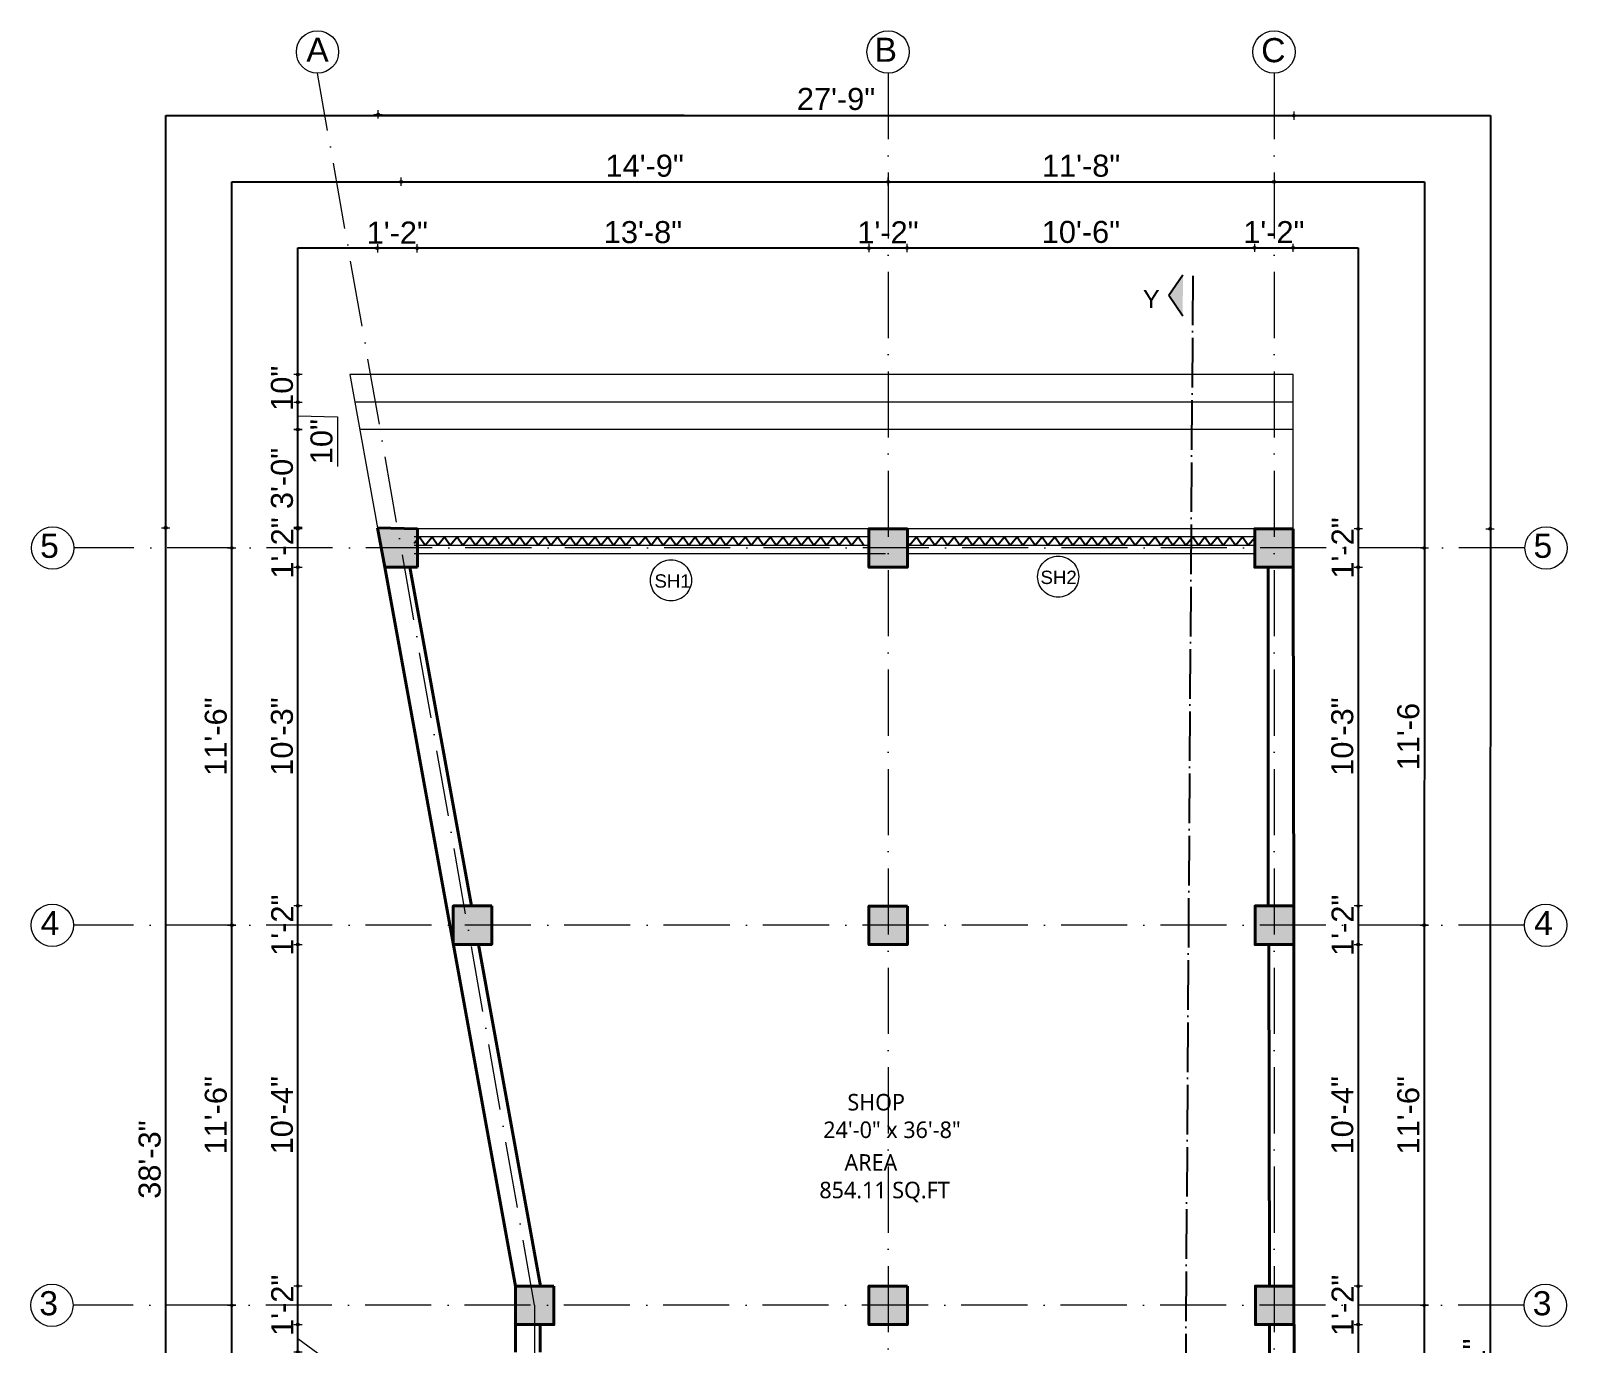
# Model space of a CAD drawing. Header units: inches. Extents: x 2670288 to 2672693, y 789942 to 794071.
# Drawn here: x 2670318 to 2670876, y 791451 to 791928 of the extents above; entities that cross this region are included whole.
import ezdxf

# ---------------------------------------------------------------- set-up
doc = ezdxf.new("R2010")
doc.units = ezdxf.units.IN
doc.header["$MEASUREMENT"] = 0
doc.header["$PDMODE"] = 99
for name, pattern in [('ACAD_ISO04W100', [30, 24, -3, 0, -3]), ('ACAD_ISO10W100', [18, 12, -3, 0, -3]), ('SOLID', [0])]:
    doc.linetypes.add(name, pattern=pattern)
for name, color, linetype, lineweight in [('CENTER  LINE RA', 10, 'ACAD_ISO04W100', 18), ('CONC. OUTLINE RA', 150, 'Continuous', 40), ('DOOR-WIN RA', 3, 'Continuous', 20), ('ele 4', 114, 'Continuous', 9), ('elev 2', 20, 'Continuous', 25), ('Hatch', 254, 'Continuous', 9), ('stair EA', 132, 'Continuous', 5), ('Text', 7, 'Continuous', 20), ('TEXT RA', 254, 'Continuous', 20), ('TEXTURE EA', 8, 'ACAD_ISO10W100', 9), ('wall EA', 24, 'Continuous', 40)]:
    doc.layers.add(name, color=color, linetype=linetype, lineweight=lineweight)
for name, color, linetype in [('Column & Beam', 7, 'Continuous'), ('HACTH', 7, 'Continuous'), ('lettring', 7, 'Continuous'), ('text EA', 7, 'Continuous')]:
    doc.layers.add(name, color=color, linetype=linetype)
doc.styles.add('DIM 8', font='arial.ttf', dxfattribs={"height": 8})
doc.styles.add('MtXpl_Trebuchet_MS', font='trebuc.ttf')
doc.styles.get("Standard").update_dxf_attribs({"font": 'arial.ttf'})
doc.dimstyles.new('Copy of DIM 8', dxfattribs={"dimtxt": 8, "dimasz": 1, "dimexe": 6, "dimexo": 18, "dimgap": 1.6875, "dimtad": 1, "dimdec": 0, "dimzin": 3, "dimdsep": 46, "dimlunit": 4, "dimtxsty": 'DIM 8', "dimblk": 'dot 2', "dimcen": 0.09375, "dimse1": 1, "dimse2": 1, "dimclrd": 1, "dimclre": 1, "dimclrt": 256, "dimadec": 0, "dimazin": 0, "dimtfac": 0.75, "dimtdec": 0, "dimtix": 1, "dimtmove": 1, "dimatfit": 3, "dimldrblk": 'DOT', "dimfxl": 1, "dimtolj": 1, "dimtzin": 0, "dimlwd": 9, "dimlwe": 9, "dimarcsym": 0})

# ---------------------------------------------------------------- blocks, each defined once
blk = doc.blocks.new('Y SECTION')
at = {"layer": 'Column & Beam'}
h = blk.add_hatch(color=256, dxfattribs=at)
h.dxf.hatch_style = 1
h.paths.add_polyline_path([(2670746.93, 791824.35), (2670747.03, 791839.29), (2670741.93, 791831.85)])
h = blk.add_hatch(color=256, dxfattribs=at)
h.dxf.hatch_style = 1
h.paths.add_polyline_path([(2670742.02, 791090.15), (2670742.12, 791105.09), (2670737.02, 791097.65)])
at = {"layer": 'elev 2'}
for p, q in [((2670741.93, 791831.85), (2670747.03, 791839.29)), ((2670741.93, 791831.85), (2670746.93, 791824.35)), ((2670737.02, 791097.65), (2670742.12, 791105.09)), ((2670742.12, 791105.09), (2670742.02, 791090.15)), ((2670737.02, 791097.65), (2670742.02, 791090.15))]:
    blk.add_line(p, q, dxfattribs=at)
at = {"layer": 'elev 2', "linetype": 'ACAD_ISO04W100', "ltscale": 0.75}
blk.add_line((2670750.6, 791838.92), (2670745.62, 791090.08), dxfattribs=at)
at = {"layer": 'Text', "char_height": 6.57, "attachment_point": 1, "rotation": 359.6191}
for insert in [(2670732.45, 791833.75), (2670727.54, 791099.55)]:
    blk.add_mtext_dynamic_manual_height_columns('Y', width=6.5733, gutter_width=32.87, heights=[0], dxfattribs=dict(at, insert=insert))
blk = doc.blocks.new('dot1')
at = {"layer": 'Hatch'}
h = blk.add_hatch(color=256, dxfattribs=at)
edge = h.paths.add_edge_path()
edge.add_arc((0, 0), 1, 0, 360)
for p, q in [((3, 0), (-3, 0)), ((0, 3), (0, -3))]:
    blk.add_line(p, q, dxfattribs=at)
blk.add_circle((0, 0), 1, dxfattribs=at)
blk = doc.blocks.new('dot 2')
at = {"layer": 'Hatch', "xscale": 0.5, "yscale": 0.5, "zscale": 0.5}
blk.add_blockref('dot1', (0, 0), dxfattribs=at)
blk = doc.blocks.new('*D1680')
at = {"layer": 'Defpoints', "color": 0, "transparency": 16777216}
for p in [(2670762.7, 791849.04), (2670762.75, 791747.04), (2670776.75, 791747.05)]:
    blk.add_point(p, dxfattribs=at)
at = {"layer": 'lettring', "color": 1, "lineweight": 9, "transparency": 16777216}
for p, q in [((2670761.7, 791849.03), (2670760.7, 791849.03)), ((2670776.7, 791849.04), (2670762.7, 791849.04)), ((2670777.7, 791849.04), (2670778.7, 791849.04))]:
    blk.add_line(p, q, dxfattribs=at)
for p, rotation in [((2670762.7, 791849.04), 0.03027917102128219), ((2670776.7, 791849.04), 180.0302791710213)]:
    blk.add_blockref('dot 2', p, dxfattribs=dict(at, rotation=rotation))
at = {"layer": 'lettring', "transparency": 16777216, "insert": (2670769.69, 791854.74), "char_height": 8, "attachment_point": 5, "rotation": 0.0303, "style": 'DIM 8'}
blk.add_mtext('\\A1;1\'-2"', dxfattribs=at)
blk = doc.blocks.new('_Dot')
at = {"color": 0, "linetype": 'ByBlock', "lineweight": -2}
blk.add_line((-0.5, 0), (-1, 0), dxfattribs=at)
at = {"color": 0, "linetype": 'ByBlock', "const_width": 0.5}
blk.add_lwpolyline([(-0.25, 0, 1), (0.25, 0, 1)], format="xyb", close=True, dxfattribs=at)
blk = doc.blocks.new('*D1681')
at = {"layer": 'Defpoints', "color": 0, "transparency": 16777216}
for p in [(2670636.5, 791848.97), (2670636.55, 791747.04), (2670762.75, 791747.04)]:
    blk.add_point(p, dxfattribs=at)
at = {"layer": 'lettring', "color": 1, "lineweight": 9, "transparency": 16777216}
blk.add_line((2670761.7, 791849.03), (2670637.5, 791848.97), dxfattribs=at)
for p, rotation in [((2670636.5, 791848.97), 180.0302791710212), ((2670762.7, 791849.04), 0.03027917102129685)]:
    blk.add_blockref('dot 2', p, dxfattribs=dict(at, rotation=rotation))
at = {"layer": 'lettring', "transparency": 16777216, "insert": (2670699.59, 791854.77), "char_height": 8, "attachment_point": 5, "rotation": 0.0303, "style": 'DIM 8'}
blk.add_mtext('\\A1;10\'-6"', dxfattribs=at)
blk = doc.blocks.new('*D1682')
at = {"layer": 'Defpoints', "color": 0, "transparency": 16777216}
for p in [(2670622.5, 791848.96), (2670622.55, 791747.04), (2670636.55, 791747.04)]:
    blk.add_point(p, dxfattribs=at)
at = {"layer": 'lettring', "color": 1, "lineweight": 9, "transparency": 16777216}
for p, q in [((2670621.5, 791848.96), (2670620.5, 791848.96)), ((2670636.5, 791848.97), (2670622.5, 791848.96)), ((2670637.5, 791848.97), (2670638.5, 791848.97))]:
    blk.add_line(p, q, dxfattribs=at)
for p, rotation in [((2670622.5, 791848.96), 0.03027917102125674), ((2670636.5, 791848.97), 180.0302791710212)]:
    blk.add_blockref('dot 2', p, dxfattribs=dict(at, rotation=rotation))
at = {"layer": 'lettring', "transparency": 16777216, "insert": (2670629.49, 791854.67), "char_height": 8, "attachment_point": 5, "rotation": 0.0303, "style": 'DIM 8'}
blk.add_mtext('\\A1;1\'-2"', dxfattribs=at)
blk = doc.blocks.new('*D1683')
at = {"layer": 'Defpoints', "color": 0, "transparency": 16777216}
for p in [(2670458.44, 791848.87), (2670458.49, 791747.05), (2670622.55, 791747.04)]:
    blk.add_point(p, dxfattribs=at)
at = {"layer": 'lettring', "color": 1, "lineweight": 9, "transparency": 16777216}
blk.add_line((2670621.5, 791848.96), (2670459.44, 791848.87), dxfattribs=at)
for p, rotation in [((2670458.44, 791848.87), 180.0302791710212), ((2670622.5, 791848.96), 0.03027917102129685)]:
    blk.add_blockref('dot 2', p, dxfattribs=dict(at, rotation=rotation))
at = {"layer": 'lettring', "transparency": 16777216, "insert": (2670540.46, 791854.69), "char_height": 8, "attachment_point": 5, "rotation": 0.0303, "style": 'DIM 8'}
blk.add_mtext('\\A1;13\'-8"', dxfattribs=at)
blk = doc.blocks.new('*D1684')
at = {"layer": 'Defpoints', "color": 0, "transparency": 16777216}
for p in [(2670443.96, 791848.87), (2670444.01, 791747.53), (2670458.49, 791747.05)]:
    blk.add_point(p, dxfattribs=at)
at = {"layer": 'lettring', "color": 1, "lineweight": 9, "transparency": 16777216}
for p, q in [((2670442.96, 791848.87), (2670441.96, 791848.87)), ((2670458.44, 791848.87), (2670443.96, 791848.87)), ((2670459.44, 791848.87), (2670460.44, 791848.88))]:
    blk.add_line(p, q, dxfattribs=at)
for p, rotation in [((2670443.96, 791848.87), 0.03027917102125674), ((2670458.44, 791848.87), 180.0302791710212)]:
    blk.add_blockref('dot 2', p, dxfattribs=dict(at, rotation=rotation))
at = {"layer": 'lettring', "transparency": 16777216, "insert": (2670451.2, 791854.57), "char_height": 8, "attachment_point": 5, "rotation": 0.0303, "style": 'DIM 8'}
blk.add_mtext('\\A1;1\'-2"', dxfattribs=at)
blk = doc.blocks.new('*D1685')
at = {"layer": 'Defpoints', "color": 0, "transparency": 16777216}
for p in [(2670629.56, 791873.04), (2670452.62, 791740.05), (2670629.55, 791740.04)]:
    blk.add_point(p, dxfattribs=at)
at = {"layer": 'lettring', "color": 1, "lineweight": 9, "transparency": 16777216}
blk.add_line((2670453.62, 791873.04), (2670628.56, 791873.04), dxfattribs=at)
for p, rotation in [((2670452.62, 791873.04), 179.9976041195761), ((2670629.56, 791873.04), 359.9976041195762)]:
    blk.add_blockref('dot 2', p, dxfattribs=dict(at, rotation=rotation))
at = {"layer": 'lettring', "transparency": 16777216, "insert": (2670541.09, 791878.81), "char_height": 8, "attachment_point": 5, "rotation": 359.9976, "style": 'DIM 8'}
blk.add_mtext('\\A1;14\'-9"', dxfattribs=at)
blk = doc.blocks.new('*D1686')
at = {"layer": 'Defpoints', "color": 0, "transparency": 16777216}
for p in [(2670769.75, 791873.04), (2670629.55, 791740.05), (2670769.75, 791740.04)]:
    blk.add_point(p, dxfattribs=at)
at = {"layer": 'lettring', "color": 1, "lineweight": 9, "transparency": 16777216}
blk.add_line((2670630.55, 791873.04), (2670768.75, 791873.04), dxfattribs=at)
at = {"layer": 'lettring', "color": 1, "lineweight": 9, "transparency": 16777216, "rotation": 180}
blk.add_blockref('dot 2', (2670629.55, 791873.04), dxfattribs=at)
at = {"layer": 'lettring', "color": 1, "lineweight": 9, "transparency": 16777216}
blk.add_blockref('dot 2', (2670769.75, 791873.04), dxfattribs=at)
at = {"layer": 'lettring', "transparency": 16777216, "insert": (2670699.65, 791878.81), "char_height": 8, "attachment_point": 5, "style": 'DIM 8'}
blk.add_mtext('\\A1;11\'-8"', dxfattribs=at)
blk = doc.blocks.new('*D1687')
at = {"layer": 'Defpoints', "color": 0, "transparency": 16777216}
for p in [(2670776.97, 791897.03), (2670444.01, 791747.53), (2670776.75, 791747.05)]:
    blk.add_point(p, dxfattribs=at)
at = {"layer": 'lettring', "color": 1, "lineweight": 9, "transparency": 16777216}
blk.add_line((2670445.23, 791897.51), (2670775.97, 791897.04), dxfattribs=at)
for p, rotation in [((2670444.23, 791897.51), 179.917480794324), ((2670776.97, 791897.03), 359.917480794324)]:
    blk.add_blockref('dot 2', p, dxfattribs=dict(at, rotation=rotation))
at = {"layer": 'lettring', "transparency": 16777216, "insert": (2670610.61, 791903.05), "char_height": 8, "attachment_point": 5, "rotation": 359.9175, "style": 'DIM 8'}
blk.add_mtext('\\A1;27\'-9"', dxfattribs=at)
blk = doc.blocks.new('*D1688')
at = {"layer": 'Defpoints', "color": 0, "transparency": 16777216}
for p in [(2670458.49, 791747.05), (2670415.09, 791733.05), (2670458.49, 791733.05)]:
    blk.add_point(p, dxfattribs=at)
at = {"layer": 'lettring', "color": 1, "lineweight": 9, "transparency": 16777216}
for p, q in [((2670415.09, 791748.05), (2670415.09, 791749.05)), ((2670415.09, 791747.05), (2670415.09, 791733.05)), ((2670415.09, 791732.05), (2670415.09, 791731.05))]:
    blk.add_line(p, q, dxfattribs=at)
for p, rotation in [((2670415.09, 791747.05), 270), ((2670415.09, 791733.05), 90)]:
    blk.add_blockref('dot 2', p, dxfattribs=dict(at, rotation=rotation))
at = {"layer": 'lettring', "transparency": 16777216, "insert": (2670409.39, 791740.05), "char_height": 8, "attachment_point": 5, "rotation": 90, "style": 'DIM 8'}
blk.add_mtext('\\A1;1\'-2"', dxfattribs=at)
blk = doc.blocks.new('*D1689')
at = {"layer": 'Defpoints', "color": 0, "transparency": 16777216}
for p in [(2670458.49, 791733.05), (2670415.09, 791610.07), (2670478.53, 791610.07)]:
    blk.add_point(p, dxfattribs=at)
at = {"layer": 'lettring', "color": 1, "lineweight": 9, "transparency": 16777216}
blk.add_line((2670415.09, 791732.05), (2670415.09, 791611.07), dxfattribs=at)
for p, rotation in [((2670415.09, 791733.05), 90), ((2670415.09, 791610.07), 270)]:
    blk.add_blockref('dot 2', p, dxfattribs=dict(at, rotation=rotation))
at = {"layer": 'lettring', "transparency": 16777216, "insert": (2670409.32, 791671.56), "char_height": 8, "attachment_point": 5, "rotation": 90, "style": 'DIM 8'}
blk.add_mtext('\\A1;10\'-3"', dxfattribs=at)
blk = doc.blocks.new('*D1690')
at = {"layer": 'Defpoints', "color": 0, "transparency": 16777216}
for p in [(2670478.53, 791610.07), (2670415.09, 791596.07), (2670480.69, 791596.07)]:
    blk.add_point(p, dxfattribs=at)
at = {"layer": 'lettring', "color": 1, "lineweight": 9, "transparency": 16777216}
for p, q in [((2670415.09, 791611.07), (2670415.09, 791612.07)), ((2670415.09, 791610.07), (2670415.09, 791596.07)), ((2670415.09, 791595.07), (2670415.09, 791594.07))]:
    blk.add_line(p, q, dxfattribs=at)
for p, rotation in [((2670415.09, 791610.07), 270), ((2670415.09, 791596.07), 90)]:
    blk.add_blockref('dot 2', p, dxfattribs=dict(at, rotation=rotation))
at = {"layer": 'lettring', "transparency": 16777216, "insert": (2670409.39, 791603.07), "char_height": 8, "attachment_point": 5, "rotation": 90, "style": 'DIM 8'}
blk.add_mtext('\\A1;1\'-2"', dxfattribs=at)
blk = doc.blocks.new('*D1691')
at = {"layer": 'Defpoints', "color": 0, "transparency": 16777216}
for p in [(2670480.69, 791596.07), (2670415.09, 791472.05), (2670494.11, 791472.05)]:
    blk.add_point(p, dxfattribs=at)
at = {"layer": 'lettring', "color": 1, "lineweight": 9, "transparency": 16777216}
blk.add_line((2670415.09, 791595.07), (2670415.09, 791473.05), dxfattribs=at)
for p, rotation in [((2670415.09, 791596.07), 90), ((2670415.09, 791472.05), 270)]:
    blk.add_blockref('dot 2', p, dxfattribs=dict(at, rotation=rotation))
at = {"layer": 'lettring', "transparency": 16777216, "insert": (2670409.32, 791534.06), "char_height": 8, "attachment_point": 5, "rotation": 90, "style": 'DIM 8'}
blk.add_mtext('\\A1;10\'-4"', dxfattribs=at)
blk = doc.blocks.new('*D1692')
at = {"layer": 'Defpoints', "color": 0, "transparency": 16777216}
for p in [(2670494.11, 791472.05), (2670415.09, 791458.05), (2670494.11, 791458.05)]:
    blk.add_point(p, dxfattribs=at)
at = {"layer": 'lettring', "color": 1, "lineweight": 9, "transparency": 16777216}
for p, q in [((2670415.09, 791473.05), (2670415.09, 791474.05)), ((2670415.09, 791472.05), (2670415.09, 791458.05)), ((2670415.09, 791457.05), (2670415.09, 791456.05))]:
    blk.add_line(p, q, dxfattribs=at)
for p, rotation in [((2670415.09, 791472.05), 270), ((2670415.09, 791458.05), 90)]:
    blk.add_blockref('dot 2', p, dxfattribs=dict(at, rotation=rotation))
at = {"layer": 'lettring', "transparency": 16777216, "insert": (2670409.39, 791465.05), "char_height": 8, "attachment_point": 5, "rotation": 90, "style": 'DIM 8'}
blk.add_mtext('\\A1;1\'-2"', dxfattribs=at)
blk = doc.blocks.new('*D1693')
at = {"layer": 'Defpoints', "color": 0, "transparency": 16777216}
for p in [(2670494.11, 791458.05), (2670415.09, 791448.05), (2670494.11, 791448.05)]:
    blk.add_point(p, dxfattribs=at)
at = {"layer": 'lettring', "color": 1, "lineweight": 9, "transparency": 16777216}
for p, q in [((2670415.09, 791457.05), (2670415.09, 791449.05)), ((2670415.09, 791453.05), (2670427.82, 791443.72)), ((2670427.82, 791443.72), (2670427.82, 791425.68))]:
    blk.add_line(p, q, dxfattribs=at)
for p, rotation in [((2670415.09, 791458.05), 90), ((2670415.09, 791448.05), 270)]:
    blk.add_blockref('dot 2', p, dxfattribs=dict(at, rotation=rotation))
at = {"layer": 'lettring', "transparency": 16777216, "insert": (2670422.04, 791434.7), "char_height": 8, "attachment_point": 5, "rotation": 90, "style": 'DIM 8'}
blk.add_mtext('\\A1;10"', dxfattribs=at)
blk = doc.blocks.new('*D1702')
at = {"layer": 'Defpoints', "color": 0, "transparency": 16777216}
for p in [(2670435.74, 791803.04), (2670415.1, 791793.04), (2670435.74, 791793.04)]:
    blk.add_point(p, dxfattribs=at)
at = {"layer": 'lettring', "color": 1, "lineweight": 9, "transparency": 16777216}
for p, q in [((2670415.1, 791804.04), (2670415.1, 791805.04)), ((2670415.1, 791803.04), (2670415.1, 791793.04)), ((2670415.1, 791792.04), (2670415.1, 791791.04))]:
    blk.add_line(p, q, dxfattribs=at)
for p, rotation in [((2670415.1, 791803.04), 270), ((2670415.1, 791793.04), 90)]:
    blk.add_blockref('dot 2', p, dxfattribs=dict(at, rotation=rotation))
at = {"layer": 'lettring', "transparency": 16777216, "insert": (2670409.33, 791798.04), "char_height": 8, "attachment_point": 5, "rotation": 90, "style": 'DIM 8'}
blk.add_mtext('\\A1;10"', dxfattribs=at)
blk = doc.blocks.new('*D1703')
at = {"layer": 'Defpoints', "color": 0, "transparency": 16777216}
for p in [(2670435.74, 791793.04), (2670415.1, 791783.04), (2670437.56, 791783.04)]:
    blk.add_point(p, dxfattribs=at)
at = {"layer": 'lettring', "color": 1, "lineweight": 9, "transparency": 16777216}
for p, q in [((2670415.1, 791792.04), (2670415.1, 791784.04)), ((2670415.1, 791788.04), (2670429.48, 791787.69)), ((2670429.48, 791787.69), (2670429.48, 791769.66))]:
    blk.add_line(p, q, dxfattribs=at)
for p, rotation in [((2670415.1, 791793.04), 90), ((2670415.1, 791783.04), 270)]:
    blk.add_blockref('dot 2', p, dxfattribs=dict(at, rotation=rotation))
at = {"layer": 'lettring', "transparency": 16777216, "insert": (2670423.7, 791778.67), "char_height": 8, "attachment_point": 5, "rotation": 90, "style": 'DIM 8'}
blk.add_mtext('\\A1;10"', dxfattribs=at)
blk = doc.blocks.new('*D1704')
at = {"layer": 'Defpoints', "color": 0, "transparency": 16777216}
for p in [(2670437.56, 791783.04), (2670415.1, 791747.53), (2670444.01, 791747.53)]:
    blk.add_point(p, dxfattribs=at)
at = {"layer": 'lettring', "color": 1, "lineweight": 9, "transparency": 16777216}
blk.add_line((2670415.1, 791782.04), (2670415.1, 791748.53), dxfattribs=at)
for p, rotation in [((2670415.1, 791783.04), 90), ((2670415.1, 791747.53), 270)]:
    blk.add_blockref('dot 2', p, dxfattribs=dict(at, rotation=rotation))
at = {"layer": 'lettring', "transparency": 16777216, "insert": (2670409.33, 791765.29), "char_height": 8, "attachment_point": 5, "rotation": 90, "style": 'DIM 8'}
blk.add_mtext('\\A1;3\'-0"', dxfattribs=at)
blk = doc.blocks.new('*D1705')
at = {"layer": 'Defpoints', "color": 0, "transparency": 16777216}
for p in [(2670776.75, 791747.05), (2670776.75, 791733.05), (2670800.36, 791733.05)]:
    blk.add_point(p, dxfattribs=at)
at = {"layer": 'lettring', "color": 1, "lineweight": 9, "transparency": 16777216}
for p, q in [((2670800.36, 791748.05), (2670800.36, 791749.05)), ((2670800.36, 791747.05), (2670800.36, 791733.05)), ((2670800.36, 791732.05), (2670800.36, 791731.05))]:
    blk.add_line(p, q, dxfattribs=at)
for p, rotation in [((2670800.36, 791747.05), 270), ((2670800.36, 791733.05), 90)]:
    blk.add_blockref('dot 2', p, dxfattribs=dict(at, rotation=rotation))
at = {"layer": 'lettring', "transparency": 16777216, "insert": (2670794.66, 791740.05), "char_height": 8, "attachment_point": 5, "rotation": 90, "style": 'DIM 8'}
blk.add_mtext('\\A1;1\'-2"', dxfattribs=at)
blk = doc.blocks.new('*D1706')
at = {"layer": 'Defpoints', "color": 0, "transparency": 16777216}
for p in [(2670776.75, 791733.05), (2670776.9, 791610.05), (2670800.36, 791610.05)]:
    blk.add_point(p, dxfattribs=at)
at = {"layer": 'lettring', "color": 1, "lineweight": 9, "transparency": 16777216}
blk.add_line((2670800.36, 791732.05), (2670800.36, 791611.05), dxfattribs=at)
for p, rotation in [((2670800.36, 791733.05), 90), ((2670800.36, 791610.05), 270)]:
    blk.add_blockref('dot 2', p, dxfattribs=dict(at, rotation=rotation))
at = {"layer": 'lettring', "transparency": 16777216, "insert": (2670794.59, 791671.55), "char_height": 8, "attachment_point": 5, "rotation": 90, "style": 'DIM 8'}
blk.add_mtext('\\A1;10\'-3"', dxfattribs=at)
blk = doc.blocks.new('*D1707')
at = {"layer": 'Defpoints', "color": 0, "transparency": 16777216}
for p in [(2670776.9, 791610.05), (2670776.9, 791596.05), (2670800.36, 791596.05)]:
    blk.add_point(p, dxfattribs=at)
at = {"layer": 'lettring', "color": 1, "lineweight": 9, "transparency": 16777216}
for p, q in [((2670800.36, 791611.05), (2670800.36, 791612.05)), ((2670800.36, 791610.05), (2670800.36, 791596.05)), ((2670800.36, 791595.05), (2670800.36, 791594.05))]:
    blk.add_line(p, q, dxfattribs=at)
for p, rotation in [((2670800.36, 791610.05), 270), ((2670800.36, 791596.05), 90)]:
    blk.add_blockref('dot 2', p, dxfattribs=dict(at, rotation=rotation))
at = {"layer": 'lettring', "transparency": 16777216, "insert": (2670794.66, 791603.05), "char_height": 8, "attachment_point": 5, "rotation": 90, "style": 'DIM 8'}
blk.add_mtext('\\A1;1\'-2"', dxfattribs=at)
blk = doc.blocks.new('*D1708')
at = {"layer": 'Defpoints', "color": 0, "transparency": 16777216}
for p in [(2670776.9, 791596.05), (2670777.01, 791472.04), (2670800.36, 791472.04)]:
    blk.add_point(p, dxfattribs=at)
at = {"layer": 'lettring', "color": 1, "lineweight": 9, "transparency": 16777216}
blk.add_line((2670800.36, 791595.05), (2670800.36, 791473.04), dxfattribs=at)
for p, rotation in [((2670800.36, 791596.05), 90), ((2670800.36, 791472.04), 270)]:
    blk.add_blockref('dot 2', p, dxfattribs=dict(at, rotation=rotation))
at = {"layer": 'lettring', "transparency": 16777216, "insert": (2670794.59, 791534.04), "char_height": 8, "attachment_point": 5, "rotation": 90, "style": 'DIM 8'}
blk.add_mtext('\\A1;10\'-4"', dxfattribs=at)
blk = doc.blocks.new('*D1709')
at = {"layer": 'Defpoints', "color": 0, "transparency": 16777216}
for p in [(2670777.01, 791472.04), (2670777.06, 791458.04), (2670800.36, 791458.04)]:
    blk.add_point(p, dxfattribs=at)
at = {"layer": 'lettring', "color": 1, "lineweight": 9, "transparency": 16777216}
for p, q in [((2670800.36, 791473.04), (2670800.36, 791474.04)), ((2670800.36, 791472.04), (2670800.36, 791458.04)), ((2670800.36, 791457.04), (2670800.36, 791456.04))]:
    blk.add_line(p, q, dxfattribs=at)
for p, rotation in [((2670800.36, 791472.04), 270), ((2670800.36, 791458.04), 90)]:
    blk.add_blockref('dot 2', p, dxfattribs=dict(at, rotation=rotation))
at = {"layer": 'lettring', "transparency": 16777216, "insert": (2670794.66, 791465.04), "char_height": 8, "attachment_point": 5, "rotation": 90, "style": 'DIM 8'}
blk.add_mtext('\\A1;1\'-2"', dxfattribs=at)
blk = doc.blocks.new('*D1710')
at = {"layer": 'Defpoints', "color": 0, "transparency": 16777216}
for p in [(2670777.06, 791458.04), (2670777.06, 791302.55), (2670800.36, 791302.55)]:
    blk.add_point(p, dxfattribs=at)
at = {"layer": 'lettring', "color": 1, "lineweight": 9, "transparency": 16777216}
blk.add_line((2670800.36, 791457.04), (2670800.36, 791303.55), dxfattribs=at)
for p, rotation in [((2670800.36, 791458.04), 90), ((2670800.36, 791302.55), 270)]:
    blk.add_blockref('dot 2', p, dxfattribs=dict(at, rotation=rotation))
at = {"layer": 'lettring', "transparency": 16777216, "insert": (2670794.66, 791380.29), "char_height": 8, "attachment_point": 5, "rotation": 90, "style": 'DIM 8'}
blk.add_mtext('\\A1;12\'-11"', dxfattribs=at)
blk = doc.blocks.new('*D1715')
at = {"layer": 'Defpoints', "color": 0, "transparency": 16777216}
for p in [(2670769.75, 791740.05), (2670769.75, 791603.05), (2670824.34, 791603.05)]:
    blk.add_point(p, dxfattribs=at)
at = {"layer": 'lettring', "color": 1, "lineweight": 9, "transparency": 16777216}
blk.add_line((2670824.34, 791739.05), (2670824.34, 791604.05), dxfattribs=at)
for p, rotation in [((2670824.34, 791740.05), 90), ((2670824.34, 791603.05), 270)]:
    blk.add_blockref('dot 2', p, dxfattribs=dict(at, rotation=rotation))
at = {"layer": 'lettring', "transparency": 16777216, "insert": (2670818.57, 791671.55), "char_height": 8, "attachment_point": 5, "rotation": 90, "style": 'DIM 8'}
blk.add_mtext("\\A1;11'-6", dxfattribs=at)
blk = doc.blocks.new('*D1716')
at = {"layer": 'Defpoints', "color": 0, "transparency": 16777216}
for p in [(2670769.75, 791603.05), (2670770.01, 791465.04), (2670824.34, 791465.04)]:
    blk.add_point(p, dxfattribs=at)
at = {"layer": 'lettring', "color": 1, "lineweight": 9, "transparency": 16777216}
blk.add_line((2670824.34, 791602.05), (2670824.34, 791466.04), dxfattribs=at)
for p, rotation in [((2670824.34, 791603.05), 90), ((2670824.34, 791465.04), 270)]:
    blk.add_blockref('dot 2', p, dxfattribs=dict(at, rotation=rotation))
at = {"layer": 'lettring', "transparency": 16777216, "insert": (2670818.57, 791534.04), "char_height": 8, "attachment_point": 5, "rotation": 90, "style": 'DIM 8'}
blk.add_mtext('\\A1;11\'-6"', dxfattribs=at)
blk = doc.blocks.new('*D1717')
at = {"layer": 'Defpoints', "color": 0, "transparency": 16777216}
for p in [(2670770.01, 791465.04), (2670770.06, 791295.55), (2670824.34, 791295.55)]:
    blk.add_point(p, dxfattribs=at)
at = {"layer": 'lettring', "color": 1, "lineweight": 9, "transparency": 16777216}
blk.add_line((2670824.34, 791464.04), (2670824.34, 791296.55), dxfattribs=at)
for p, rotation in [((2670824.34, 791465.04), 90), ((2670824.34, 791295.55), 270)]:
    blk.add_blockref('dot 2', p, dxfattribs=dict(at, rotation=rotation))
at = {"layer": 'lettring', "transparency": 16777216, "insert": (2670818.64, 791380.29), "char_height": 8, "attachment_point": 5, "rotation": 90, "style": 'DIM 8'}
blk.add_mtext('\\A1;14\'-1"', dxfattribs=at)
blk = doc.blocks.new('*D1718')
at = {"layer": 'Defpoints', "color": 0, "transparency": 16777216}
for p in [(2670776.75, 791747.05), (2670776.93, 791124.21), (2670848.27, 791124.21)]:
    blk.add_point(p, dxfattribs=at)
at = {"layer": 'lettring', "color": 1, "lineweight": 9, "transparency": 16777216}
blk.add_line((2670848.27, 791746.05), (2670848.27, 791125.21), dxfattribs=at)
for p, rotation in [((2670848.27, 791747.05), 90), ((2670848.27, 791124.21), 270)]:
    blk.add_blockref('dot 2', p, dxfattribs=dict(at, rotation=rotation))
at = {"layer": 'lettring', "transparency": 16777216, "insert": (2670842.5, 791435.63), "char_height": 8, "attachment_point": 5, "rotation": 90, "style": 'DIM 8'}
blk.add_mtext('\\A1;51\'-11"', dxfattribs=at)
blk = doc.blocks.new('*D1719')
at = {"layer": 'Defpoints', "color": 0, "transparency": 16777216}
for p in [(2670452.62, 791740.05), (2670391.07, 791603.05), (2670476.77, 791603.05)]:
    blk.add_point(p, dxfattribs=at)
at = {"layer": 'lettring', "color": 1, "lineweight": 9, "transparency": 16777216}
blk.add_line((2670391.07, 791739.05), (2670391.07, 791604.05), dxfattribs=at)
for p, rotation in [((2670391.07, 791740.05), 90), ((2670391.07, 791603.05), 270)]:
    blk.add_blockref('dot 2', p, dxfattribs=dict(at, rotation=rotation))
at = {"layer": 'lettring', "transparency": 16777216, "insert": (2670385.3, 791671.55), "char_height": 8, "attachment_point": 5, "rotation": 90, "style": 'DIM 8'}
blk.add_mtext('\\A1;11\'-6"', dxfattribs=at)
blk = doc.blocks.new('*D1720')
at = {"layer": 'Defpoints', "color": 0, "transparency": 16777216}
for p in [(2670476.77, 791603.05), (2670391.07, 791465.04), (2670501.11, 791465.04)]:
    blk.add_point(p, dxfattribs=at)
at = {"layer": 'lettring', "color": 1, "lineweight": 9, "transparency": 16777216}
blk.add_line((2670391.07, 791602.05), (2670391.07, 791466.04), dxfattribs=at)
for p, rotation in [((2670391.07, 791603.05), 90), ((2670391.07, 791465.04), 270)]:
    blk.add_blockref('dot 2', p, dxfattribs=dict(at, rotation=rotation))
at = {"layer": 'lettring', "transparency": 16777216, "insert": (2670385.3, 791534.04), "char_height": 8, "attachment_point": 5, "rotation": 90, "style": 'DIM 8'}
blk.add_mtext('\\A1;11\'-6"', dxfattribs=at)
blk = doc.blocks.new('*D1721')
at = {"layer": 'Defpoints', "color": 0, "transparency": 16777216}
for p in [(2670501.11, 791465.04), (2670391.07, 791295.55), (2670501.11, 791295.55)]:
    blk.add_point(p, dxfattribs=at)
at = {"layer": 'lettring', "color": 1, "lineweight": 9, "transparency": 16777216}
blk.add_line((2670391.07, 791464.04), (2670391.07, 791296.55), dxfattribs=at)
for p, rotation in [((2670391.07, 791465.04), 90), ((2670391.07, 791295.55), 270)]:
    blk.add_blockref('dot 2', p, dxfattribs=dict(at, rotation=rotation))
at = {"layer": 'lettring', "transparency": 16777216, "insert": (2670385.37, 791380.29), "char_height": 8, "attachment_point": 5, "rotation": 90, "style": 'DIM 8'}
blk.add_mtext('\\A1;14\'-1"', dxfattribs=at)
blk = doc.blocks.new('*D1722')
at = {"layer": 'Defpoints', "color": 0, "transparency": 16777216}
for p in [(2670444.05, 791747.34), (2670367.03, 791288.55), (2670494.11, 791288.55)]:
    blk.add_point(p, dxfattribs=at)
at = {"layer": 'lettring', "color": 1, "lineweight": 9, "transparency": 16777216}
blk.add_line((2670367.03, 791746.34), (2670367.03, 791289.55), dxfattribs=at)
for p, rotation in [((2670367.03, 791747.34), 90), ((2670367.03, 791288.55), 270)]:
    blk.add_blockref('dot 2', p, dxfattribs=dict(at, rotation=rotation))
at = {"layer": 'lettring', "transparency": 16777216, "insert": (2670361.25, 791517.95), "char_height": 8, "attachment_point": 5, "rotation": 90, "style": 'DIM 8'}
blk.add_mtext('\\A1;38\'-3"', dxfattribs=at)

msp = doc.modelspace()

# ---------------------------------------------------------------- hatches: boundary and pattern name
at = {"layer": 'HACTH', "lineweight": 30, "transparency": 33554541}
h = msp.add_hatch(color=256, dxfattribs=at)
h.dxf.hatch_style = 1
h.paths.add_polyline_path([(2670458.49, 791733.05), (2670458.49, 791747.05), (2670444.05, 791747.34), (2670446.65, 791733.05)])
h = msp.add_hatch(color=256, dxfattribs=at)
h.dxf.hatch_style = 1
h.paths.add_polyline_path([(2670636.55, 791733.04), (2670636.55, 791747.04), (2670622.55, 791747.04), (2670622.55, 791733.04)])
h = msp.add_hatch(color=256, dxfattribs=at)
h.dxf.hatch_style = 1
h.paths.add_polyline_path([(2670776.75, 791733.05), (2670776.75, 791747.05), (2670762.75, 791747.05), (2670762.75, 791733.05)])
h = msp.add_hatch(color=256, dxfattribs=at)
h.dxf.hatch_style = 1
h.paths.add_polyline_path([(2670485.53, 791596.07), (2670485.53, 791610.07), (2670471.53, 791610.07), (2670471.53, 791596.07)])
h = msp.add_hatch(color=256, dxfattribs=at)
h.dxf.hatch_style = 1
h.paths.add_polyline_path([(2670636.55, 791596.04), (2670636.55, 791610.04), (2670622.55, 791610.04), (2670622.55, 791596.04)])
h = msp.add_hatch(color=256, dxfattribs=at)
h.dxf.hatch_style = 1
h.paths.add_polyline_path([(2670776.9, 791596.05), (2670776.9, 791610.05), (2670762.9, 791610.05), (2670762.9, 791596.05)])
h = msp.add_hatch(color=256, dxfattribs=at)
h.dxf.hatch_style = 1
h.paths.add_polyline_path([(2670508.11, 791458.05), (2670508.11, 791472.05), (2670494.11, 791472.05), (2670494.11, 791458.05)])
h = msp.add_hatch(color=256, dxfattribs=at)
h.dxf.hatch_style = 1
h.paths.add_polyline_path([(2670636.55, 791458.04), (2670636.55, 791472.04), (2670622.55, 791472.04), (2670622.55, 791458.04)])
h = msp.add_hatch(color=256, dxfattribs=at)
h.dxf.hatch_style = 1
h.paths.add_polyline_path([(2670777.01, 791458.04), (2670777.01, 791472.04), (2670763.01, 791472.04), (2670763.01, 791458.04)])

# ---------------------------------------------------------------- linework, layer by layer
at = {"layer": 'CENTER  LINE RA', "linetype": 'ACAD_ISO10W100', "ltscale": 2}
for p, q in [((2670501.11, 791465.05), (2670422.21, 791912.49)), ((2670629.55, 791912.49), (2670629.55, 791023.34)), ((2670769.75, 791912.49), (2670769.75, 791023.34)), ((2670860.92, 791740.05), (2670333.68, 791740.05)), ((2670860.77, 791603.05), (2670333.54, 791603.05)), ((2670860.63, 791465.04), (2670333.4, 791465.04)), ((2670501.11, 791465.05), (2670501.11, 791023.34))]:
    msp.add_line(p, q, dxfattribs=at)
at = {"layer": 'CONC. OUTLINE RA'}
for p, q in [((2670446.65, 791733.05), (2670444.05, 791747.34)), ((2670444.05, 791747.34), (2670458.49, 791747.05)), ((2670458.49, 791747.05), (2670458.49, 791733.05)), ((2670458.49, 791733.05), (2670446.65, 791733.05))]:
    msp.add_line(p, q, dxfattribs=at)
for points in [[(2670636.55, 791747.04), (2670636.55, 791733.04), (2670622.55, 791733.04), (2670622.55, 791747.04)], [(2670776.75, 791747.05), (2670776.75, 791733.05), (2670762.75, 791733.05), (2670762.75, 791747.05)], [(2670485.53, 791610.07), (2670485.53, 791596.07), (2670471.53, 791596.07), (2670471.53, 791610.07)], [(2670636.55, 791610.04), (2670636.55, 791596.04), (2670622.55, 791596.04), (2670622.55, 791610.04)], [(2670776.9, 791610.05), (2670776.9, 791596.05), (2670762.9, 791596.05), (2670762.9, 791610.05)], [(2670508.11, 791472.05), (2670508.11, 791458.05), (2670494.11, 791458.05), (2670494.11, 791472.05)], [(2670636.55, 791472.04), (2670636.55, 791458.04), (2670622.55, 791458.04), (2670622.55, 791472.04)], [(2670777.01, 791472.04), (2670777.01, 791458.04), (2670763.01, 791458.04), (2670763.01, 791472.04)]]:
    msp.add_lwpolyline(points, close=True, dxfattribs=at)
at = {"layer": 'Defpoints'}
for p, q in [((2670366.99, 791035.34), (2670367.12, 791897.04)), ((2670367.12, 791897.04), (2670848.39, 791897.04)), ((2670848.39, 791897.04), (2670848.26, 791035.34)), ((2670390.99, 791059.34), (2670391.12, 791873.04)), ((2670391.12, 791873.04), (2670824.38, 791873.04)), ((2670824.38, 791873.04), (2670824.26, 791059.34)), ((2670414.99, 791083.34), (2670415.11, 791849.04)), ((2670415.11, 791849.04), (2670800.38, 791849.04)), ((2670800.38, 791849.04), (2670800.26, 791083.34))]:
    msp.add_line(p, q, dxfattribs=at)
at = {"layer": 'ele 4', "linetype": 'SOLID'}
for p, q in [((2670628.55, 791747.04), (2670457.37, 791747.04)), ((2670762.75, 791747.04), (2670636.55, 791747.04)), ((2670622.55, 791744.05), (2670457.37, 791744.05)), ((2670457.37, 791741.01), (2670622.55, 791741.01)), ((2670762.75, 791744.05), (2670636.55, 791744.05)), ((2670636.55, 791741.01), (2670762.75, 791741.01)), ((2670457.37, 791738.01), (2670628.55, 791738.01)), ((2670636.55, 791738.01), (2670762.75, 791738.01))]:
    msp.add_line(p, q, dxfattribs=at)
at = {"layer": 'elev 2'}
for p, q in [((2670457.37, 791741.78), (2670459.27, 791744.05)), ((2670459.27, 791744.05), (2670461.36, 791741.01)), ((2670461.36, 791741.01), (2670463.9, 791744.05)), ((2670463.9, 791744.05), (2670465.95, 791741.01)), ((2670465.95, 791741.01), (2670468.33, 791744.05)), ((2670468.33, 791744.05), (2670470.41, 791741.01)), ((2670470.41, 791741.01), (2670472.95, 791744.05)), ((2670472.95, 791744.05), (2670475.04, 791741.01)), ((2670475.04, 791741.01), (2670477.58, 791744.05)), ((2670477.58, 791744.05), (2670479.63, 791741.01)), ((2670479.63, 791741.01), (2670482.01, 791744.05)), ((2670482.01, 791744.05), (2670484.09, 791741.01)), ((2670484.09, 791741.01), (2670486.63, 791744.05)), ((2670486.63, 791744.05), (2670488.72, 791741.01)), ((2670488.72, 791741.01), (2670491.25, 791744.05)), ((2670491.25, 791744.05), (2670493.31, 791741.01)), ((2670493.31, 791741.01), (2670495.69, 791744.05)), ((2670495.69, 791744.05), (2670497.77, 791741.01)), ((2670497.77, 791741.01), (2670500.31, 791744.05)), ((2670500.31, 791744.05), (2670502.39, 791741.01)), ((2670502.39, 791741.01), (2670504.93, 791744.05)), ((2670504.93, 791744.05), (2670506.99, 791741.01)), ((2670506.99, 791741.01), (2670509.36, 791744.05)), ((2670509.36, 791744.05), (2670511.45, 791741.01)), ((2670511.45, 791741.01), (2670513.99, 791744.05)), ((2670511.45, 791741.01), (2670513.99, 791744.05)), ((2670513.99, 791744.05), (2670516.04, 791741.01)), ((2670516.04, 791741.01), (2670518.42, 791744.05)), ((2670518.42, 791744.05), (2670520.51, 791741.01)), ((2670520.51, 791741.01), (2670523.04, 791744.05)), ((2670523.04, 791744.05), (2670525.13, 791741.01)), ((2670525.13, 791741.01), (2670527.67, 791744.05)), ((2670527.67, 791744.05), (2670529.72, 791741.01)), ((2670529.72, 791741.01), (2670532.1, 791744.05)), ((2670532.1, 791744.05), (2670534.18, 791741.01)), ((2670534.18, 791741.01), (2670536.72, 791744.05)), ((2670536.72, 791744.05), (2670538.81, 791741.01)), ((2670538.81, 791741.01), (2670541.35, 791744.05)), ((2670541.35, 791744.05), (2670543.4, 791741.01)), ((2670543.4, 791741.01), (2670545.78, 791744.05)), ((2670545.78, 791744.05), (2670547.86, 791741.01)), ((2670547.86, 791741.01), (2670550.4, 791744.05)), ((2670550.4, 791744.05), (2670552.49, 791741.01)), ((2670552.49, 791741.01), (2670555.02, 791744.05)), ((2670555.02, 791744.05), (2670557.08, 791741.01)), ((2670557.08, 791741.01), (2670559.46, 791744.05)), ((2670559.46, 791744.05), (2670561.54, 791741.01)), ((2670561.54, 791741.01), (2670564.08, 791744.05)), ((2670561.54, 791741.01), (2670564.08, 791744.05)), ((2670564.08, 791744.05), (2670566.14, 791741.01)), ((2670566.14, 791741.01), (2670568.51, 791744.05)), ((2670568.51, 791744.05), (2670570.6, 791741.01)), ((2670570.6, 791741.01), (2670573.13, 791744.05)), ((2670573.13, 791744.05), (2670575.22, 791741.01)), ((2670575.22, 791741.01), (2670577.76, 791744.05)), ((2670577.76, 791744.05), (2670579.81, 791741.01)), ((2670579.81, 791741.01), (2670582.19, 791744.05)), ((2670582.19, 791744.05), (2670584.28, 791741.01)), ((2670584.28, 791741.01), (2670586.81, 791744.05)), ((2670586.81, 791744.05), (2670588.9, 791741.01)), ((2670588.9, 791741.01), (2670591.44, 791744.05)), ((2670591.44, 791744.05), (2670593.49, 791741.01)), ((2670593.49, 791741.01), (2670595.87, 791744.05)), ((2670595.87, 791744.05), (2670597.95, 791741.01)), ((2670597.95, 791741.01), (2670600.49, 791744.05)), ((2670600.49, 791744.05), (2670602.58, 791741.01)), ((2670602.58, 791741.01), (2670605.12, 791744.05)), ((2670605.12, 791744.05), (2670607.17, 791741.01)), ((2670607.17, 791741.01), (2670609.55, 791744.05)), ((2670609.55, 791744.05), (2670611.63, 791741.01)), ((2670611.63, 791741.01), (2670614.17, 791744.05)), ((2670611.63, 791741.01), (2670614.17, 791744.05)), ((2670614.17, 791744.05), (2670616.23, 791741.01)), ((2670616.23, 791741.01), (2670618.6, 791744.05)), ((2670618.6, 791744.05), (2670620.69, 791741.01)), ((2670636.55, 791742.19), (2670637.34, 791741.01)), ((2670637.34, 791741.01), (2670639.88, 791744.05)), ((2670639.88, 791744.05), (2670641.94, 791741.01)), ((2670641.94, 791741.01), (2670644.48, 791744.05)), ((2670644.48, 791744.05), (2670646.53, 791741.01)), ((2670646.53, 791741.01), (2670649.07, 791744.05)), ((2670649.07, 791744.05), (2670651.13, 791741.01)), ((2670651.13, 791741.01), (2670653.5, 791744.05)), ((2670653.5, 791744.05), (2670655.59, 791741.01)), ((2670655.59, 791741.01), (2670658.13, 791744.05)), ((2670658.13, 791744.05), (2670660.21, 791741.01)), ((2670660.21, 791741.01), (2670662.75, 791744.05)), ((2670662.75, 791744.05), (2670664.81, 791741.01)), ((2670664.81, 791741.01), (2670667.18, 791744.05)), ((2670667.18, 791744.05), (2670669.27, 791741.01)), ((2670669.27, 791741.01), (2670671.81, 791744.05)), ((2670671.81, 791744.05), (2670673.89, 791741.01)), ((2670673.89, 791741.01), (2670676.43, 791744.05)), ((2670676.43, 791744.05), (2670678.49, 791741.01)), ((2670678.49, 791741.01), (2670680.86, 791744.05)), ((2670680.86, 791744.05), (2670682.95, 791741.01)), ((2670682.95, 791741.01), (2670685.48, 791744.05)), ((2670685.48, 791744.05), (2670687.57, 791741.01)), ((2670687.57, 791741.01), (2670690.11, 791744.05)), ((2670690.11, 791744.05), (2670692.17, 791741.01)), ((2670692.17, 791741.01), (2670694.54, 791744.05)), ((2670694.54, 791744.05), (2670696.63, 791741.01)), ((2670696.63, 791741.01), (2670699.16, 791744.05)), ((2670696.63, 791741.01), (2670699.16, 791744.05)), ((2670699.16, 791744.05), (2670701.22, 791741.01)), ((2670701.22, 791741.01), (2670703.6, 791744.05)), ((2670703.6, 791744.05), (2670705.68, 791741.01)), ((2670705.68, 791741.01), (2670708.22, 791744.05)), ((2670708.22, 791744.05), (2670710.3, 791741.01)), ((2670710.3, 791741.01), (2670712.84, 791744.05)), ((2670712.84, 791744.05), (2670714.9, 791741.01)), ((2670714.9, 791741.01), (2670717.27, 791744.05)), ((2670717.27, 791744.05), (2670719.36, 791741.01)), ((2670719.36, 791741.01), (2670721.9, 791744.05)), ((2670721.9, 791744.05), (2670723.98, 791741.01)), ((2670723.98, 791741.01), (2670726.52, 791744.05)), ((2670726.52, 791744.05), (2670728.58, 791741.01)), ((2670728.58, 791741.01), (2670730.95, 791744.05)), ((2670730.95, 791744.05), (2670733.04, 791741.01)), ((2670733.04, 791741.01), (2670735.58, 791744.05)), ((2670735.58, 791744.05), (2670737.66, 791741.01)), ((2670737.66, 791741.01), (2670740.2, 791744.05)), ((2670740.2, 791744.05), (2670742.26, 791741.01)), ((2670742.26, 791741.01), (2670744.63, 791744.05)), ((2670744.63, 791744.05), (2670746.72, 791741.01)), ((2670746.72, 791741.01), (2670749.26, 791744.05)), ((2670746.72, 791741.01), (2670749.26, 791744.05)), ((2670749.26, 791744.05), (2670751.31, 791741.01)), ((2670751.31, 791741.01), (2670753.69, 791744.05)), ((2670753.69, 791744.05), (2670755.77, 791741.01)), ((2670755.77, 791741.01), (2670758.31, 791744.05)), ((2670758.31, 791744.05), (2670760.4, 791741.01)), ((2670760.4, 791741.01), (2670762.75, 791743.83))]:
    msp.add_line(p, q, dxfattribs=at)
at = {"layer": 'stair EA'}
for p, q in [((2670776.75, 791803.04), (2670433.92, 791803.04)), ((2670433.92, 791803.04), (2670444.05, 791747.34)), ((2670776.75, 791747.05), (2670776.75, 791803.04)), ((2670776.75, 791793.04), (2670435.74, 791793.04)), ((2670776.75, 791783.04), (2670437.56, 791783.04))]:
    msp.add_line(p, q, dxfattribs=at)
at = {"layer": 'TEXTURE EA', "linetype": 'ByBlock', "ltscale": 2}
for centre in [(2670422.21, 791920.18), (2670629.55, 791920.18), (2670769.75, 791920.18), (2670325.99, 791740.05), (2670868.61, 791740.05), (2670325.85, 791603.05), (2670868.46, 791603.05), (2670325.71, 791465.04), (2670868.32, 791465.04)]:
    msp.add_circle(centre, 7.69, dxfattribs=at)
at = {"layer": 'TEXTURE EA', "linetype": 'ACAD_ISO10W100', "ltscale": 4}
for centre in [(2670550.63, 791728.31), (2670691.33, 791729.63)]:
    msp.add_circle(centre, 7.46, dxfattribs=at)
at = {"layer": 'wall EA'}
for p, q in [((2670446.65, 791733.05), (2670494.11, 791472.05)), ((2670455.77, 791733.05), (2670478.15, 791610.07)), ((2670767.65, 791733.05), (2670767.65, 791610.05)), ((2670776.9, 791604.05), (2670776.75, 791733.05)), ((2670777.01, 791472.04), (2670776.9, 791602.05)), ((2670480.69, 791596.07), (2670503.26, 791472.05)), ((2670767.85, 791596.05), (2670768.06, 791472.04)), ((2670494.11, 791458.05), (2670494.11, 791448.05)), ((2670503.11, 791458.05), (2670503.11, 791448.05)), ((2670768.06, 791302.55), (2670768.06, 791458.04)), ((2670777.06, 791302.55), (2670777.06, 791458.04))]:
    msp.add_line(p, q, dxfattribs=at)

# ---------------------------------------------------------------- block references
at = {"layer": 'DOOR-WIN RA'}
msp.add_blockref('Y SECTION', (-10.36, 0), dxfattribs=at)
at = {"layer": 'lettring', "color": 1, "lineweight": 9}
for rotation in [270, 90]:
    msp.add_blockref('dot 2', (2670824.34, 791603.05), dxfattribs=dict(at, rotation=rotation))

# ---------------------------------------------------------------- texts
at = {"layer": 'text EA'}
for s, p in [('SH1', (2670544.64, 791725.64)), ('SH2', (2670684.9, 791726.96))]:
    msp.add_text(s, height=4.849, dxfattribs=at).set_placement(p)
at = {"layer": 'text EA', "style": 'MtXpl_Trebuchet_MS'}
for s, p in [('SHOP', (2670614.75, 791535.8)), ('24\'-0" x 36\'-8"', (2670605.97, 791525.79)), ('AREA', (2670613.68, 791513.93)), ('854.11 SQ.FT', (2670604.56, 791503.91))]:
    msp.add_text(s, height=6, dxfattribs=at).set_placement(p)
at = {"layer": 'TEXT RA'}
for s, p in [('A', (2670418.15, 791916.59)), ('B', (2670624.6, 791916.59)), ('C', (2670765.08, 791916.44)), ('5', (2670321.43, 791736.47)), ('5', (2670864.04, 791736.47)), ('4', (2670321.63, 791599.47)), ('4', (2670864.25, 791599.47)), ('3', (2670321.13, 791461.42)), ('3', (2670863.75, 791461.42))]:
    msp.add_text(s, height=8.76, dxfattribs=at).set_placement(p)

# ---------------------------------------------------------------- dimensions: what is measured, and where the dimension line sits
at = {"layer": 'lettring'}
for p1, p2, distance, picture, middle in [((2670444.01, 791747.53), (2670776.75, 791747.05), 149.99, '*D1687', (2670610.61, 791903.05)), ((2670452.62, 791740.05), (2670629.55, 791740.04), 132.99, '*D1685', (2670541.09, 791878.81)), ((2670776.75, 791747.05), (2670762.75, 791747.04), -101.99, '*D1680', (2670769.69, 791854.74))]:
    dim = msp.add_aligned_dim(p1=p1, p2=p2, distance=distance, dimstyle='Copy of DIM 8', dxfattribs=at)
    dim.commit()
    dim.dimension.update_dxf_attribs({"geometry": picture, "text_midpoint": middle})
dim = msp.add_linear_dim(base=(2670769.75, 791873.04), p1=(2670629.55, 791740.05), p2=(2670769.75, 791740.04), dimstyle='Copy of DIM 8', dxfattribs=at)
dim.commit()
dim.dimension.update_dxf_attribs({"geometry": '*D1686', "text_midpoint": (2670699.65, 791878.81)})
for base, p1, p2, angle, picture, middle in [((2670443.96, 791848.87), (2670458.49, 791747.05), (2670444.01, 791747.53), 0.0303, '*D1684', (2670451.2, 791854.57)), ((2670458.44, 791848.87), (2670622.55, 791747.04), (2670458.49, 791747.05), 0.0303, '*D1683', (2670540.46, 791854.69)), ((2670622.5, 791848.96), (2670636.55, 791747.04), (2670622.55, 791747.04), 0.0303, '*D1682', (2670629.49, 791854.67)), ((2670636.5, 791848.97), (2670762.75, 791747.04), (2670636.55, 791747.04), 0.0303, '*D1681', (2670699.59, 791854.77)), ((2670415.1, 791793.04), (2670435.74, 791803.04), (2670435.74, 791793.04), 90, '*D1702', (2670409.33, 791798.04)), ((2670415.1, 791747.53), (2670437.56, 791783.04), (2670444.01, 791747.53), 90, '*D1704', (2670409.33, 791765.29)), ((2670415.09, 791733.05), (2670458.49, 791747.05), (2670458.49, 791733.05), 90, '*D1688', (2670409.39, 791740.05)), ((2670800.36, 791733.05), (2670776.75, 791747.05), (2670776.75, 791733.05), 90, '*D1705', (2670794.66, 791740.05)), ((2670367.03, 791288.55), (2670444.05, 791747.34), (2670494.11, 791288.55), 90, '*D1722', (2670361.25, 791517.95)), ((2670848.27, 791124.21), (2670776.75, 791747.05), (2670776.93, 791124.21), 90, '*D1718', (2670842.5, 791435.63)), ((2670415.09, 791610.07), (2670458.49, 791733.05), (2670478.53, 791610.07), 90, '*D1689', (2670409.32, 791671.56)), ((2670800.36, 791610.05), (2670776.75, 791733.05), (2670776.9, 791610.05), 90, '*D1706', (2670794.59, 791671.55)), ((2670415.09, 791596.07), (2670478.53, 791610.07), (2670480.69, 791596.07), 90, '*D1690', (2670409.39, 791603.07)), ((2670800.36, 791596.05), (2670776.9, 791610.05), (2670776.9, 791596.05), 90, '*D1707', (2670794.66, 791603.05)), ((2670391.07, 791465.04), (2670476.77, 791603.05), (2670501.11, 791465.04), 90, '*D1720', (2670385.3, 791534.04)), ((2670824.34, 791465.04), (2670769.75, 791603.05), (2670770.01, 791465.04), 90, '*D1716', (2670818.57, 791534.04)), ((2670415.09, 791472.05), (2670480.69, 791596.07), (2670494.11, 791472.05), 90, '*D1691', (2670409.32, 791534.06)), ((2670800.36, 791472.04), (2670776.9, 791596.05), (2670777.01, 791472.04), 90, '*D1708', (2670794.59, 791534.04)), ((2670415.09, 791458.05), (2670494.11, 791472.05), (2670494.11, 791458.05), 90, '*D1692', (2670409.39, 791465.05)), ((2670800.36, 791458.04), (2670777.01, 791472.04), (2670777.06, 791458.04), 90, '*D1709', (2670794.66, 791465.04)), ((2670391.07, 791295.55), (2670501.11, 791465.04), (2670501.11, 791295.55), 90, '*D1721', (2670385.37, 791380.29)), ((2670824.34, 791295.55), (2670770.01, 791465.04), (2670770.06, 791295.55), 90, '*D1717', (2670818.64, 791380.29)), ((2670800.36, 791302.55), (2670777.06, 791458.04), (2670777.06, 791302.55), 90, '*D1710', (2670794.66, 791380.29))]:
    dim = msp.add_linear_dim(base=base, p1=p1, p2=p2, angle=angle, dimstyle='Copy of DIM 8', dxfattribs=at)
    dim.commit()
    dim.dimension.update_dxf_attribs({"geometry": picture, "text_midpoint": middle})
for base, p1, p2, picture, middle in [((2670415.1, 791783.04), (2670435.74, 791793.04), (2670437.56, 791783.04), '*D1703', (2670429.48, 791786)), ((2670415.09, 791448.05), (2670494.11, 791458.05), (2670494.11, 791448.05), '*D1693', (2670427.82, 791442.03))]:
    dim = msp.add_linear_dim(base=base, p1=p1, p2=p2, angle=90, dimstyle='Copy of DIM 8', dxfattribs=at)
    dim.commit()
    dim.dimension.update_dxf_attribs({"geometry": picture, "text_midpoint": middle, "dimtype": 160})
for base, p1, p2, text, picture, middle in [((2670391.07, 791603.05), (2670452.62, 791740.05), (2670476.77, 791603.05), '11\'-6"', '*D1719', (2670385.3, 791671.55)), ((2670824.34, 791603.05), (2670769.75, 791740.05), (2670769.75, 791603.05), "11'-6", '*D1715', (2670818.57, 791671.55))]:
    dim = msp.add_linear_dim(base=base, p1=p1, p2=p2, angle=90, text=text, dimstyle='Copy of DIM 8', dxfattribs=at)
    dim.commit()
    dim.dimension.update_dxf_attribs({"geometry": picture, "text_midpoint": middle})

doc.saveas('drawing.dxf')
